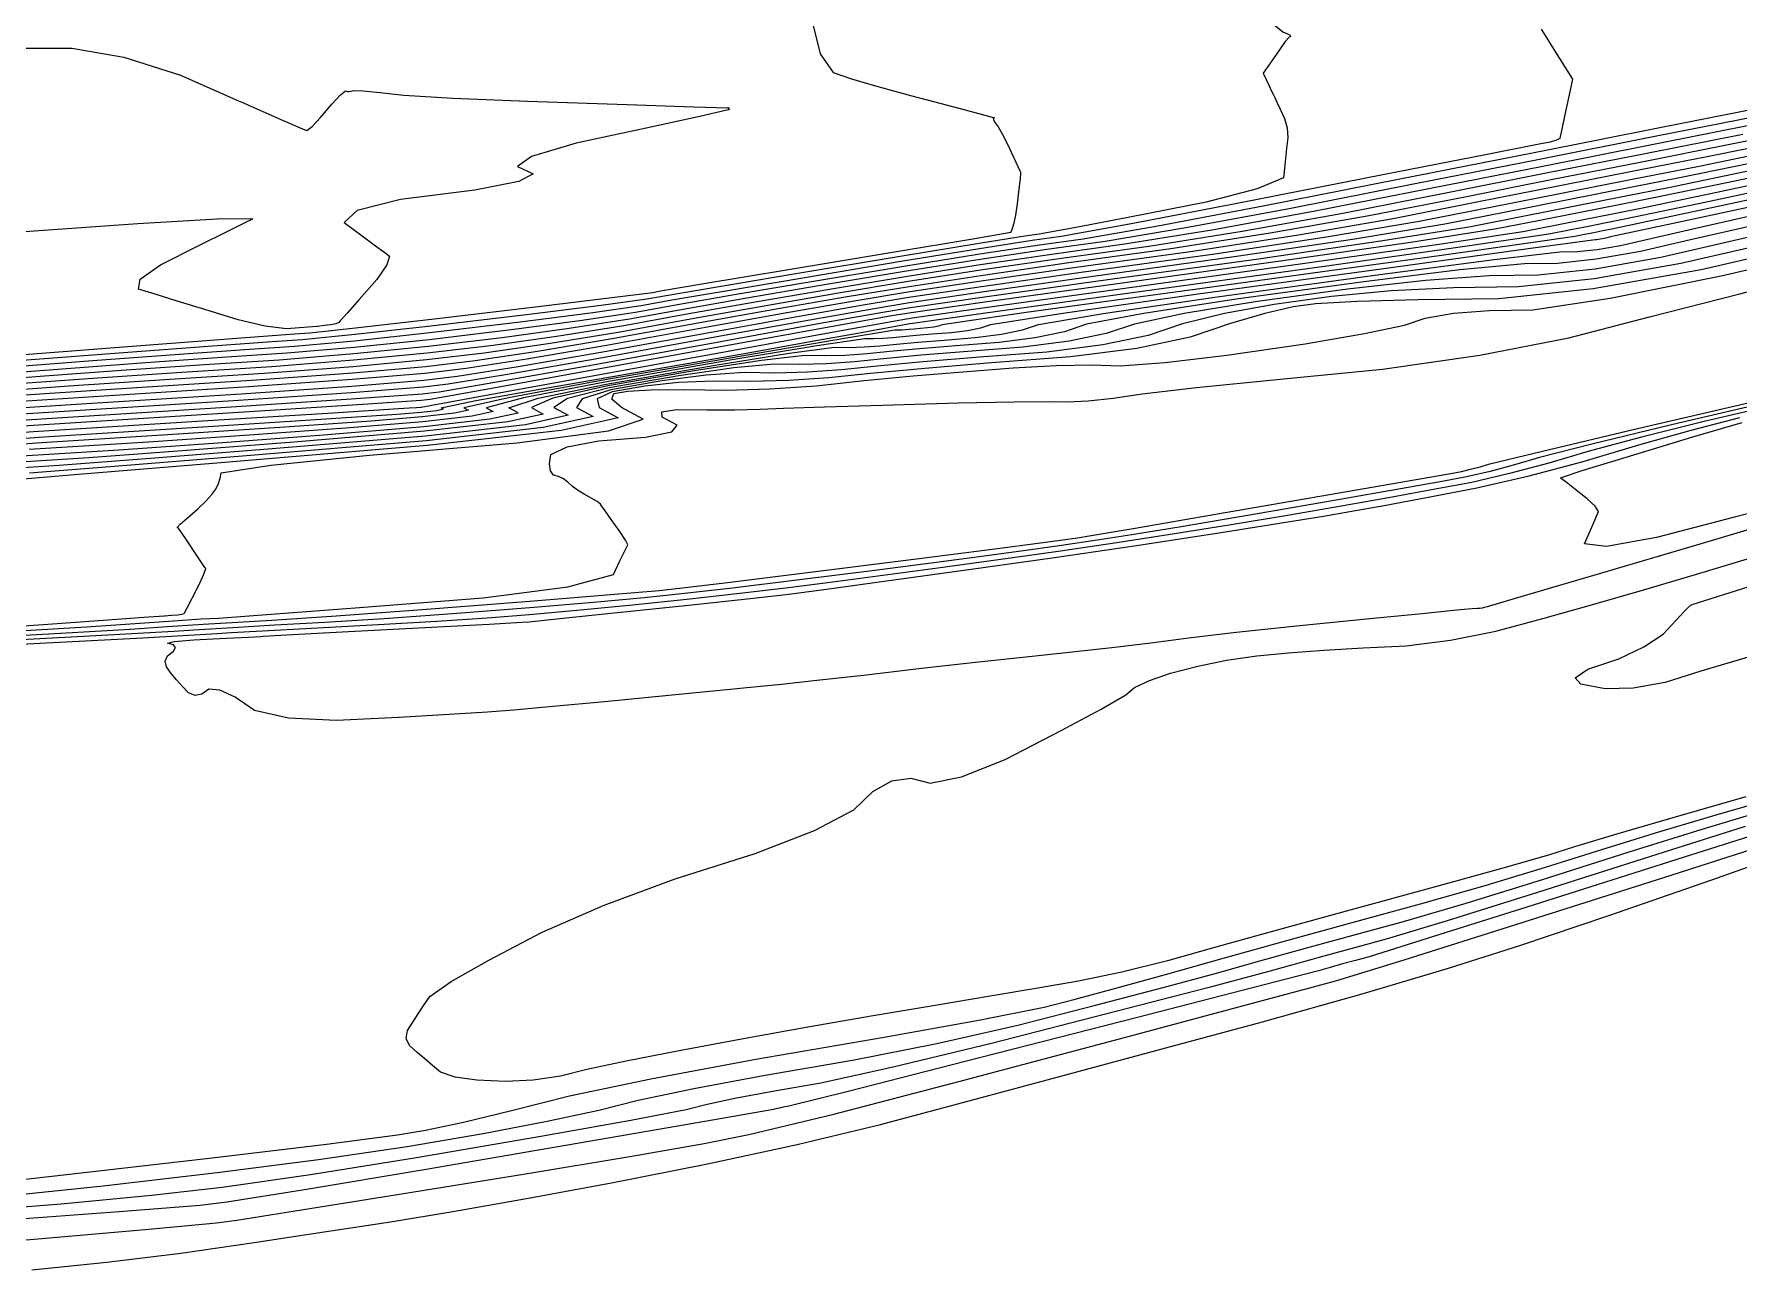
# Model space of a CAD drawing. Header units: inches. Extents: x 1337389 to 1347141, y 407035 to 414577.
# Drawn here: x 1345769 to 1346535, y 408768 to 409323 of the extents above; entities that cross this region are included whole.
import ezdxf

# ---------------------------------------------------------------- set-up
doc = ezdxf.new("R2010")
doc.units = ezdxf.units.IN
doc.header["$MEASUREMENT"] = 0
doc.layers.add('Topo', color=7, linetype='Continuous', lineweight=15, true_color=0x459900)

msp = doc.modelspace()

# ---------------------------------------------------------------- linework, layer by layer
at = {"layer": 'Topo'}
for points, elevation in [([(1346305.016, 409345.5589), (1346318.5459, 409333.903), (1346330.084, 409324.4189), (1346332.1389, 409323.5571), (1346333.2769, 409322.8688), (1346333.4972, 409322.3569), (1346332.8, 409322.02), (1346331.125, 409320.033), (1346328.472, 409316.3959), (1346321.2109, 409305.8228)], 870), ([(1346118.4551, 409329.707), (1346118.5119, 409328.5349), (1346121.9259, 409314.5268), (1346127.795, 409306.1108), (1346136.118, 409303.2849), (1346147.9302, 409299.7809), (1346163.2299, 409295.598), (1346182.019, 409290.7371), (1346194.382, 409287.4369), (1346200.319, 409285.6979), (1346199.8321, 409285.5201), (1346199.9539, 409284.8098), (1346200.6861, 409283.5671), (1346202.029, 409281.7919), (1346203.8631, 409278.5961), (1346206.19, 409273.977), (1346211.828, 409261.895)], 875), ([(1346446.2569, 409325.635), (1346448.0341, 409322.7939), (1346451.203, 409317.7289), (1346460.3251, 409303.15)], 865), ([(1345714.8799, 409309.647), (1345727.1308, 409310.0709), (1345737.642, 409311.1561), (1345742.956, 409312.7799), (1345743.0741, 409314.9429), (1345750.2131, 409316.3791), (1345764.3732, 409317.0869), (1345785.554, 409317.0659), (1345808.8661, 409313.0018), (1345834.3091, 409304.8931), (1345860.4039, 409293.392)], 880), ([(1346321.2109, 409305.8228), (1346323.9091, 409300.098), (1346324.9951, 409297.799), (1346325.8182, 409296.064), (1346326.378, 409294.893), (1346327.3972, 409292.7489), (1346328.8731, 409289.6309), (1346330.807, 409285.5401), (1346331.9309, 409281.2341), (1346332.245, 409276.7139), (1346331.7491, 409271.981), (1346331.2571, 409267.4237), (1346330.77, 409263.044), (1346330.2871, 409258.8411), (1346318.536, 409253.7901), (1346295.5189, 409247.8901), (1346261.2339, 409241.1431), (1346236.2189, 409236.3462), (1346220.4742, 409233.5011), (1346213.9991, 409232.6079), (1346193.453, 409229.308), (1346158.8339, 409223.602), (1346110.143, 409215.4899), (1346074.7899, 409209.555), (1346052.7739, 409205.7949), (1346044.095, 409204.2112), (1346023.549, 409201.4041), (1345991.138, 409197.3742), (1345946.859, 409192.121), (1345912.8279, 409188.332), (1345889.045, 409186.0059), (1345875.5079, 409185.1439), (1345848.7108, 409183.195), (1345808.6541, 409180.1589), (1345755.336, 409176.037)], 870), ([(1346460.3251, 409303.15), (1346459.7199, 409300.369), (1346458.507, 409294.809), (1346456.6861, 409286.4679), (1346455.415, 409280.6409), (1346454.6911, 409277.327), (1346454.517, 409276.5269), (1346453.0183, 409275.7201), (1346450.195, 409274.907), (1346446.0471, 409274.0871), (1346421.224, 409269.199), (1346375.7261, 409260.243), (1346309.5519, 409247.2192), (1346261.0901, 409237.9361), (1346230.3403, 409232.3949), (1346217.301, 409230.5959), (1346193.59, 409226.894), (1346159.2059, 409221.2899), (1346114.1509, 409213.7839), (1346079.5142, 409207.941), (1346055.2973, 409203.76), (1346041.4989, 409201.2421), (1346018.7629, 409197.9581), (1345987.0878, 409193.906), (1345946.4751, 409189.088), (1345912.6531, 409185.446), (1345885.6208, 409182.98), (1345865.3812, 409181.691), (1345835.7839, 409179.5871), (1345796.8309, 409176.667), (1345748.521, 409172.932)], 865), ([(1345860.4039, 409293.392), (1345861.8828, 409292.74), (1345880.5509, 409284.5521), (1345890.3141, 409280.3281), (1345891.1701, 409280.069), (1345893.4889, 409281.9501), (1345897.27, 409285.9701), (1345902.5129, 409292.131), (1345906.2621, 409296.134), (1345908.515, 409297.978), (1345909.2741, 409297.6649), (1345910.13, 409297.5799), (1345911.083, 409297.7241), (1345912.1331, 409298.0971), (1345916.425, 409297.9268), (1345923.959, 409297.2159), (1345934.7359, 409295.9621), (1345956.867, 409294.6339), (1345990.3519, 409293.2319), (1346035.192, 409291.756), (1346065.1701, 409290.789), (1346080.286, 409290.332), (1346080.54, 409290.3842), (1346080.7119, 409290.36), (1346080.803, 409290.2609), (1346080.8111, 409290.0858), (1346080.842, 409289.9612), (1346080.894, 409289.886), (1346080.968, 409289.8611), (1346081.074, 409289.83), (1346081.2102, 409289.7919), (1346081.378, 409289.749), (1346081.2459, 409289.6309), (1346080.8157, 409289.4388), (1346080.086, 409289.1728), (1346068.4149, 409286.571), (1346045.803, 409281.6317), (1346012.2501, 409274.3579), (1345992.254, 409268.4369), (1345985.814, 409263.869), (1345992.9311, 409260.655), (1345986.5508, 409257.1072), (1345966.6749, 409253.2229), (1345933.3009, 409249.0059), (1345913.7311, 409244.192), (1345907.9649, 409238.782), (1345916.0031, 409232.7772), (1345922.0851, 409228.2548), (1345926.2111, 409225.219), (1345928.38, 409223.6661), (1345927.1879, 409219.644), (1345922.636, 409213.1539), (1345914.722, 409204.194), (1345909.2447, 409197.987), (1345906.206, 409194.5331), (1345905.604, 409193.8321), (1345904.2052, 409193.2462), (1345902.0081, 409192.776), (1345899.0139, 409192.42), (1345896.975, 409192.1809), (1345895.8909, 409192.0571), (1345895.634, 409192.041)], 880), ([(1346556.5761, 409292.507), (1346500.317, 409281.382), (1346442.339, 409269.937), (1346382.642, 409258.17), (1346321.225, 409246.0829), (1346273.746, 409237.123), (1346240.2051, 409231.29), (1346220.602, 409228.5841), (1346193.7269, 409224.4799), (1346159.5791, 409218.978), (1346118.158, 409212.0779), (1346084.2391, 409206.327), (1346057.821, 409201.7251), (1346038.904, 409198.273), (1346013.9771, 409194.5109), (1345983.0389, 409190.4381), (1345946.0908, 409186.054), (1345912.4769, 409182.5599), (1345882.198, 409179.9551), (1345855.2541, 409178.2389), (1345822.8571, 409175.9789), (1345785.0079, 409173.1749), (1345741.7059, 409169.827)], 860), ([(1346550.0191, 409287.7748), (1346498.1179, 409277.5121), (1346444.6301, 409266.953), (1346389.5571, 409256.0979), (1346332.8979, 409244.9471), (1346286.4021, 409236.3088), (1346250.0711, 409230.1841), (1346223.904, 409226.5729), (1346193.864, 409222.0671), (1346159.9512, 409216.666), (1346122.166, 409210.3709), (1346088.964, 409204.7132), (1346060.345, 409199.69), (1346036.309, 409195.3041), (1346009.1899, 409191.0639), (1345978.9891, 409186.969), (1345945.706, 409183.02), (1345912.3008, 409179.6741), (1345878.7751, 409176.9289), (1345845.127, 409174.787), (1345809.9301, 409172.3711), (1345773.185, 409169.683), (1345734.8911, 409166.7219)], 855), ([(1346567.491, 409281.1019), (1346530.349, 409273.5788), (1346491.52, 409265.901), (1346451.5049, 409258.002), (1346410.3041, 409249.8809), (1346367.915, 409241.5379), (1346324.3699, 409233.8669), (1346279.667, 409226.867), (1346233.8078, 409220.537), (1346194.275, 409214.8251), (1346161.068, 409209.7299), (1346134.1891, 409205.252), (1346103.1381, 409199.8701), (1346067.9161, 409193.5849), (1346028.523, 409186.3971), (1345994.8311, 409180.7232), (1345966.8411, 409176.5641), (1345944.5529, 409173.9199), (1345911.7739, 409171.0162), (1345868.5051, 409167.8529), (1345814.7462, 409164.429), (1345771.1501, 409161.5479), (1345737.716, 409159.207)], 840), ([(1346543.4619, 409283.0429), (1346495.9191, 409273.6419), (1346446.9219, 409263.9689), (1346396.473, 409254.0259), (1346344.5701, 409243.811), (1346299.0579, 409235.4951), (1346259.9359, 409229.0778), (1346227.2051, 409224.561), (1346194.0009, 409219.6531), (1346160.324, 409214.3541), (1346126.1729, 409208.665), (1346093.688, 409203.099), (1346062.8679, 409197.6549), (1346033.7129, 409192.335), (1346004.404, 409187.617), (1345974.9397, 409183.501), (1345945.322, 409179.9872), (1345912.126, 409176.788), (1345875.352, 409173.904), (1345835, 409171.3339), (1345797.004, 409168.7631), (1345761.3619, 409166.191)], 850), ([(1346536.9059, 409278.311), (1346493.7201, 409269.7719), (1346449.214, 409260.986), (1346403.388, 409251.953), (1346356.2429, 409242.6741), (1346311.714, 409234.681), (1346269.802, 409227.972), (1346230.506, 409222.5488), (1346194.1381, 409217.239), (1346160.6961, 409212.0419), (1346130.1812, 409206.958), (1346098.4131, 409201.484), (1346065.3918, 409195.62), (1346031.118, 409189.3659), (1345999.617, 409184.1698), (1345970.8909, 409180.0329), (1345944.937, 409176.953), (1345911.9501, 409173.9019), (1345871.928, 409170.8781), (1345824.8729, 409167.8819), (1345784.077, 409165.1559), (1345749.539, 409162.6989)], 845), ([(1346560.7869, 409276.3849), (1346523.7919, 409268.8469), (1346489.3209, 409262.0309), (1346453.7971, 409255.0179), (1346417.219, 409247.8089), (1346379.5882, 409240.402), (1346337.026, 409233.0531), (1346289.5329, 409225.761), (1346237.109, 409218.526), (1346194.4121, 409212.411), (1346161.441, 409207.418), (1346138.1959, 409203.546), (1346107.862, 409198.256), (1346070.4389, 409191.5509), (1346025.9269, 409183.428), (1345990.0449, 409177.276), (1345962.792, 409173.096), (1345944.168, 409170.886), (1345911.598, 409168.13), (1345865.0821, 409164.827), (1345804.6191, 409160.9771), (1345758.2232, 409157.9401)], 835), ([(1345732.3688, 409150.724), (1345784.365, 409154.0719), (1345858.2349, 409158.776), (1345911.2471, 409162.3579), (1345943.4, 409164.8191), (1345954.6931, 409166.1589), (1345980.4721, 409170.383), (1346020.736, 409177.49), (1346075.4871, 409187.4811), (1346117.3121, 409195.0281), (1346146.2111, 409200.133), (1346162.1859, 409202.7938), (1346194.686, 409207.5837), (1346243.712, 409214.5021), (1346309.2639, 409223.549), (1346362.3381, 409231.4249), (1346402.9332, 409238.1303), (1346431.05, 409243.664), (1346458.38, 409249.051), (1346484.923, 409254.2912), (1346510.679, 409259.384), (1346547.379, 409266.9511)], 825), ([(1345745.2959, 409154.3321), (1345794.492, 409157.5248), (1345861.6589, 409161.8011), (1345911.423, 409165.2441), (1345943.7839, 409167.8529), (1345958.742, 409169.6281), (1345985.258, 409173.83), (1346023.332, 409180.4591), (1346072.963, 409189.516), (1346112.587, 409196.642), (1346142.2039, 409201.839), (1346161.813, 409205.106), (1346194.549, 409209.9977), (1346240.4108, 409216.5139), (1346299.3979, 409224.6549), (1346349.682, 409232.239), (1346391.26, 409239.2659), (1346424.1349, 409245.7361), (1346456.0891, 409252.034), (1346487.1219, 409258.161), (1346517.236, 409264.1151), (1346554.083, 409271.6681)], 830), ([(1346589.741, 409269.339), (1346533.971, 409257.5159), (1346497.566, 409249.9199), (1346480.5251, 409246.5499), (1346462.9629, 409243.0829), (1346444.8809, 409239.5189), (1346426.2779, 409235.858), (1346387.649, 409229.797), (1346328.9951, 409221.3381), (1346250.315, 409210.4789), (1346194.9598, 409202.756), (1346162.93, 409198.1699), (1346154.2258, 409196.7201), (1346126.761, 409191.7999), (1346080.534, 409183.411), (1346015.5462, 409171.5519), (1345970.8989, 409163.4889), (1345946.5941, 409159.2229), (1345942.6308, 409158.7519), (1345918.657, 409157.0809), (1345874.6719, 409154.2068), (1345810.6761, 409150.1321), (1345761.182, 409146.9869)], 815), ([(1345713.7321, 409141.0221), (1345770.5429, 409144.8989), (1345849.02, 409149.8311), (1345902.9429, 409153.2221), (1345932.3141, 409155.0703), (1345937.131, 409155.3771), (1345940.4421, 409155.5931), (1345942.2459, 409155.7191), (1345942.5449, 409155.7539), (1345966.1128, 409160.0419), (1346012.9499, 409168.5831), (1346083.0579, 409181.3759), (1346131.4859, 409190.1859), (1346158.2341, 409195.0131), (1346163.3029, 409195.8581), (1346195.097, 409200.3419), (1346253.6158, 409208.4671), (1346338.86, 409220.232), (1346400.3051, 409228.9829), (1346437.9509, 409234.7219), (1346451.797, 409237.4471), (1346465.255, 409240.099), (1346478.3261, 409242.68), (1346491.0091, 409245.188), (1346527.2671, 409252.7988), (1346587.0999, 409265.5131)], 810), ([(1345715.7471, 409138.2631), (1345772.8269, 409142.3851), (1345846.7259, 409147.0288), (1345899.649, 409150.43), (1345931.5971, 409152.5868), (1345942.57, 409153.501), (1345949.5512, 409154.2871), (1345952.5389, 409154.9469), (1345951.5341, 409155.48), (1345967.168, 409158.6651), (1345999.4391, 409164.499), (1346048.3468, 409172.985), (1346088.014, 409179.931), (1346118.4399, 409185.337), (1346139.624, 409189.2031), (1346154.2239, 409191.8591), (1346162.2411, 409193.3071), (1346163.6749, 409193.5459), (1346195.2341, 409197.9292), (1346256.917, 409206.455), (1346348.726, 409219.126), (1346412.961, 409228.1699), (1346449.6232, 409233.5861), (1346458.7121, 409235.374), (1346467.5469, 409237.116), (1346476.127, 409238.8099), (1346484.4522, 409240.4562), (1346520.5629, 409248.082), (1346584.4591, 409261.687)], 805), ([(1345719.4419, 409147.116), (1345774.2379, 409150.6201), (1345854.8118, 409155.75), (1345911.0709, 409159.4721), (1345943.0149, 409161.7861), (1345950.643, 409162.691), (1345975.6851, 409166.9359), (1346018.1411, 409174.5209), (1346078.0101, 409185.446), (1346122.036, 409193.4141), (1346150.2191, 409198.4261), (1346162.558, 409200.482), (1346194.8229, 409205.1701), (1346247.0131, 409212.4909), (1346319.1291, 409222.443), (1346374.9939, 409230.6111), (1346414.6061, 409236.994), (1346437.9663, 409241.5919), (1346460.672, 409246.067), (1346482.724, 409250.4201), (1346504.1221, 409254.6521), (1346540.6751, 409262.233)], 820), ([(1346211.828, 409261.895), (1346212.063, 409261.398), (1346212.134, 409261.1628), (1346212.1579, 409260.9399), (1346212.1358, 409260.73), (1346211.8641, 409258.3541), (1346211.3431, 409253.8129), (1346210.572, 409247.1059), (1346209.8371, 409241.9901), (1346209.138, 409238.465), (1346208.4749, 409236.5321), (1346208.0131, 409235.1881), (1346207.752, 409234.4339), (1346207.6911, 409234.2701), (1346190.56, 409231.3131), (1346156.3569, 409225.564), (1346105.0828, 409217.0222), (1346069.7139, 409211.1101), (1346050.25, 409207.8299), (1346046.69, 409207.1799), (1346028.3357, 409204.851), (1345995.1869, 409200.8429), (1345947.2441, 409195.1549), (1345913.004, 409191.217), (1345892.4679, 409189.031), (1345885.635, 409188.5962), (1345861.6379, 409186.803), (1345820.4769, 409183.651), (1345762.1509, 409179.141)], 875), ([(1346581.8181, 409257.861), (1346513.859, 409243.364), (1346477.8959, 409235.7239), (1346473.9279, 409234.9391), (1346469.8381, 409234.1321), (1346465.6278, 409233.3021), (1346461.2959, 409232.45), (1346439.5099, 409229.273), (1346400.2711, 409223.773), (1346343.5782, 409215.948), (1346293.7469, 409209.0799), (1346250.78, 409203.1679), (1346214.6752, 409198.2109), (1346190.0501, 409194.72), (1346176.9039, 409192.693), (1346175.2372, 409192.131), (1346173.0391, 409191.6739), (1346170.3091, 409191.322), (1346167.0479, 409191.074), (1346164.3001, 409190.8489), (1346162.0649, 409190.6448), (1346160.343, 409190.4629), (1346158.692, 409190.3489), (1346157.113, 409190.3038), (1346155.604, 409190.3279), (1346132.9861, 409186.595), (1346089.2578, 409179.1027), (1346024.4201, 409167.8529), (1345981.8939, 409159.982), (1345961.6798, 409155.4899), (1345963.778, 409154.3761), (1345957.537, 409152.998), (1345942.9571, 409151.355), (1345920.039, 409149.4462), (1345883.501, 409146.8379), (1345833.3441, 409143.5298), (1345769.567, 409139.5219), (1345715.915, 409135.3891)], 800), ([(1346587.1601, 409255.74), (1346516.7511, 409240.689), (1346480.168, 409232.8529), (1346477.4111, 409232.2319), (1346475.2541, 409231.7449), (1346473.6961, 409231.3919), (1346472.736, 409231.1709), (1346471.8851, 409231.021), (1346471.1401, 409230.942), (1346470.5019, 409230.9329), (1346440.417, 409226.8562), (1346380.8842, 409218.71), (1346291.904, 409206.4949), (1346231.1109, 409197.8559), (1346198.5049, 409192.7909), (1346194.0859, 409191.3011), (1346188.2591, 409190.0892), (1346181.0219, 409189.155), (1346172.3761, 409188.4991), (1346165.0899, 409187.9012), (1346159.164, 409187.3597), (1346154.5979, 409186.877), (1346150.222, 409186.5758), (1346146.0339, 409186.4582), (1346142.0349, 409186.521), (1346120.547, 409183.2979), (1346081.5691, 409176.788), (1346025.1011, 409166.9899), (1345988.5199, 409159.894), (1345971.8249, 409155.499), (1345975.016, 409153.805), (1345965.523, 409151.708), (1345943.3438, 409149.2091), (1345908.48, 409146.306), (1345867.3532, 409143.2469), (1345819.9622, 409140.0308), (1345766.3071, 409136.6593)], 795), ([(1346584.56, 409242.2929), (1346533.1112, 409230.606), (1346499.967, 409222.9841), (1346470.526, 409217.8049), (1346444.7899, 409215.068), (1346422.7571, 409214.7739), (1346394.2081, 409212.676), (1346359.1439, 409208.773), (1346317.564, 409203.065), (1346285.6191, 409197.8349), (1346263.3091, 409193.083), (1346250.634, 409188.8099), (1346233.917, 409185.3327), (1346213.1589, 409182.6541), (1346188.359, 409180.773), (1346167.4601, 409179.056), (1346150.461, 409177.5059), (1346137.364, 409176.1199), (1346124.8099, 409175.2579), (1346112.797, 409174.9181), (1346101.327, 409175.1001), (1346083.229, 409173.4079), (1346058.5018, 409169.8421), (1346027.1459, 409164.4021), (1346008.399, 409159.6299), (1346002.2611, 409155.5269), (1346008.7329, 409152.0921), (1345989.4799, 409147.8398), (1345944.5039, 409142.771), (1345873.8041, 409136.8842), (1345818.9078, 409132.472), (1345779.815, 409129.5341), (1345756.5271, 409128.0701)], 780), ([(1346549.7249, 409239.1369), (1346513.3061, 409230.8681), (1346490.89, 409225.7131), (1346470.9791, 409222.21), (1346453.5732, 409220.359), (1346438.6719, 409220.1608), (1346409.611, 409217.403), (1346366.3911, 409212.0849), (1346309.0109, 409204.209), (1346267.4501, 409197.8422), (1346241.7081, 409192.9859), (1346231.7849, 409189.6402), (1346218.698, 409186.9181), (1346202.4471, 409184.8209), (1346183.0311, 409183.3481), (1346166.6701, 409182.0041), (1346153.3619, 409180.7899), (1346143.1091, 409179.7059), (1346133.2801, 409179.0299), (1346123.8761, 409178.7637), (1346114.8967, 409178.907), (1346095.6679, 409176.705), (1346066.1911, 409172.1571), (1346026.4641, 409165.2652), (1346001.7731, 409159.7181), (1345992.116, 409155.5181), (1345997.494, 409152.663), (1345981.494, 409149.13), (1345944.117, 409144.9169), (1345885.3629, 409140.025), (1345835.0558, 409136.0627), (1345793.197, 409133.0333), (1345759.787, 409130.9328)], 785), ([(1345895.634, 409192.041), (1345881.9871, 409190.9852), (1345872.4579, 409192.1581), (1345860.2229, 409195.0319), (1345845.283, 409199.6069), (1345832.8431, 409203.4301), (1345822.904, 409206.5011), (1345815.466, 409208.8202), (1345816.2801, 409213.24), (1345825.345, 409219.7611), (1345842.6619, 409228.3828), (1345855.3601, 409234.701), (1345863.4399, 409238.716), (1345866.901, 409240.4279), (1345850.8201, 409240.2441), (1345815.197, 409238.1641), (1345760.0311, 409234.1867)], 880), ([(1345763.0469, 409133.7961), (1345806.58, 409136.5321), (1345851.2042, 409139.655), (1345896.921, 409143.165), (1345943.7309, 409147.063), (1345973.509, 409150.4191), (1345986.2551, 409153.234), (1345981.9699, 409155.508), (1345995.146, 409159.8061), (1346025.7831, 409166.1271), (1346073.88, 409174.4731), (1346108.1081, 409180.0009), (1346128.466, 409182.714), (1346134.955, 409182.6111), (1346141.7511, 409182.8032), (1346148.8541, 409183.291), (1346156.2629, 409184.0749), (1346165.8801, 409184.953), (1346177.7038, 409185.923), (1346191.7341, 409186.988), (1346203.478, 409188.5039), (1346212.936, 409190.47), (1346220.1071, 409192.888), (1346249.2799, 409197.8489), (1346300.4571, 409205.3521), (1346373.638, 409215.3981), (1346425.0141, 409222.1291), (1346454.5869, 409225.547), (1346462.3559, 409225.6512), (1346471.4319, 409226.6159), (1346481.813, 409228.4421), (1346493.5009, 409231.13), (1346512.4889, 409235.4411), (1346538.7789, 409241.3759)], 790), ([(1345748.736, 409056.484), (1345772.575, 409058.0799), (1345799.6411, 409060.0291), (1345817.8089, 409061.334), (1345827.0799, 409061.997), (1345827.454, 409062.016), (1345828.597, 409062.099), (1345830.5071, 409062.245), (1345833.187, 409062.4539), (1345835.02, 409062.692), (1345836.008, 409062.958), (1345836.151, 409063.2521), (1345837.336, 409065.5731), (1345839.564, 409069.9209), (1345842.8349, 409076.295), (1345844.8893, 409080.7248), (1345845.7239, 409083.2109), (1345845.341, 409083.7521), (1345843.8221, 409085.999), (1345841.1679, 409089.952), (1345837.3781, 409095.6111), (1345834.7401, 409099.4431), (1345833.2531, 409101.447), (1345832.918, 409101.6239), (1345834.2668, 409103.1022), (1345837.302, 409105.882), (1345842.0211, 409109.9619), (1345845.7459, 409113.4979), (1345848.4759, 409116.491), (1345850.2121, 409118.94), (1345851.4719, 409121.3749), (1345852.2561, 409123.7951), (1345852.564, 409126.2009), (1345874.9179, 409129.6491), (1345919.315, 409134.139), (1345985.758, 409139.671), (1346026.8029, 409145.084), (1346042.4489, 409150.3789), (1346032.697, 409155.5549), (1346028.2771, 409159.366), (1346029.1899, 409161.814), (1346035.4339, 409162.8971), (1346045.9111, 409163.5188), (1346060.62, 409163.6788), (1346079.5609, 409163.3771), (1346099.398, 409163.9389), (1346120.1301, 409165.3642), (1346141.758, 409167.6509), (1346163.7461, 409169.7509), (1346186.091, 409171.662), (1346208.796, 409173.3842), (1346228.158, 409174.403), (1346244.1778, 409174.717), (1346256.8561, 409174.3259), (1346277.068, 409175.7868), (1346304.8151, 409179.1001), (1346340.096, 409184.2651), (1346366.7341, 409188.7709), (1346384.7281, 409192.6178), (1346394.077, 409195.8061), (1346406.8039, 409198.018), (1346422.9068, 409199.2539), (1346442.3879, 409199.513), (1346477.151, 409204.6938), (1346527.197, 409214.797), (1346592.5261, 409229.8211)], 765), ([(1346572.7209, 409230.083), (1346518.1199, 409217.526), (1346469.6209, 409208.9939), (1346427.2229, 409204.4861), (1346390.9261, 409204.0019), (1346363.4021, 409203.223), (1346344.6501, 409202.148), (1346334.6711, 409200.7779), (1346321.9578, 409197.8222), (1346306.5118, 409193.2789), (1346288.333, 409187.149), (1346264.357, 409182.1631), (1346234.5839, 409178.32), (1346199.0138, 409175.622), (1346169.0391, 409173.1601), (1346144.6589, 409170.9359), (1346125.875, 409168.9489), (1346107.868, 409167.7119), (1346090.6398, 409167.2239), (1346074.189, 409167.4861), (1346058.3501, 409166.8149), (1346043.123, 409165.2121), (1346028.5079, 409162.6761), (1346021.651, 409159.4541), (1346022.5521, 409155.545), (1346031.21, 409150.95), (1346005.4521, 409145.2609), (1345945.278, 409138.4791), (1345850.687, 409130.6029), (1345786.611, 409125.2881), (1345753.0509, 409122.5361)], 770), ([(1346552.9161, 409230.3441), (1346509.0429, 409220.2548), (1346470.074, 409213.399), (1346436.0058, 409209.7771), (1346406.8411, 409209.3879), (1346378.805, 409207.9489), (1346351.8971, 409205.4609), (1346326.117, 409201.9219), (1346303.7891, 409197.828), (1346284.9111, 409193.1811), (1346269.4841, 409187.9789), (1346249.1369, 409183.7481), (1346223.8709, 409180.487), (1346193.686, 409178.197), (1346168.2491, 409176.1079), (1346147.5599, 409174.2209), (1346131.6202, 409172.5349), (1346116.3389, 409171.4851), (1346101.7181, 409171.0708), (1346087.7581, 409171.2933), (1346070.789, 409170.1119), (1346050.8119, 409167.5271), (1346027.8269, 409163.5391), (1346015.0248, 409159.5419), (1346012.406, 409155.536), (1346019.9711, 409151.5209), (1345997.4661, 409146.5509), (1345944.891, 409140.6251), (1345862.2451, 409133.743), (1345802.76, 409128.8801), (1345766.4331, 409126.0351)], 775), ([(1345764.5639, 409055.2911), (1345792.1548, 409057.009), (1345814.0149, 409058.583), (1345831.177, 409059.7688), (1345843.6411, 409060.5669), (1345851.4071, 409060.9791), (1345875.1281, 409062.6999), (1345914.8041, 409065.73), (1345970.434, 409070.0688), (1346008.5061, 409074.999), (1346029.0182, 409080.5191), (1346031.9721, 409086.629), (1346034.0349, 409090.885), (1346035.2077, 409093.287), (1346035.4893, 409093.8339), (1346034.3941, 409096.0109), (1346031.924, 409099.816), (1346028.0781, 409105.2499), (1346025.3461, 409109.1241), (1346023.7272, 409111.4391), (1346023.221, 409112.1939), (1346021.7431, 409113.3009), (1346019.2909, 409114.76), (1346015.8669, 409116.5711), (1346012.9381, 409118.384), (1346010.5028, 409120.198), (1346008.5619, 409122.013), (1346006.504, 409123.4549), (1346004.329, 409124.525), (1346002.037, 409125.2212), (1346000.692, 409127.1159), (1346000.2948, 409130.2099), (1346000.845, 409134.502), (1346008.2271, 409137.9478), (1346022.441, 409140.547), (1346043.487, 409142.2991), (1346055.2418, 409144.675), (1346057.7061, 409147.675), (1346050.879, 409151.299), (1346050.8161, 409153.6511), (1346057.516, 409154.7319), (1346070.9811, 409154.543), (1346083.4669, 409154.5709), (1346094.975, 409154.817), (1346105.5041, 409155.2821), (1346123.8579, 409155.907), (1346150.0359, 409156.692), (1346184.0399, 409157.6391), (1346209.2329, 409158.1919), (1346225.6159, 409158.352), (1346233.1891, 409158.1191), (1346242.566, 409158.597), (1346253.7459, 409159.7858), (1346266.729, 409161.687), (1346291.2351, 409164.5018), (1346327.2621, 409168.232), (1346374.8109, 409172.8759), (1346418.596, 409179.0969), (1346458.6189, 409186.894), (1346494.877, 409196.267), (1346534.9709, 409206.5929), (1346578.901, 409217.8731)], 760), ([(1345734.359, 409051.6177), (1345780.3919, 409054.098), (1345811.7351, 409055.9379), (1345828.3891, 409057.1371), (1345844.544, 409058.203), (1345860.2008, 409059.138), (1345875.36, 409059.9411), (1345902.292, 409061.7891), (1345940.9979, 409064.6819), (1345991.4759, 409068.62), (1346027.6892, 409071.5151), (1346049.6372, 409073.369), (1346057.3178, 409074.18), (1346079.152, 409076.829), (1346115.1381, 409081.3139), (1346165.2759, 409087.6362), (1346200.576, 409092.107), (1346221.0371, 409094.7271), (1346226.659, 409095.495), (1346232.192, 409096.28), (1346237.6341, 409097.0831), (1346242.987, 409097.9038), (1346263.6701, 409101.411), (1346299.6841, 409107.6042), (1346351.029, 409116.484), (1346386.5879, 409122.6569), (1346406.361, 409126.1228), (1346410.3491, 409126.8829), (1346414.475, 409127.831), (1346418.741, 409128.9661), (1346423.1451, 409130.2901), (1346446.7421, 409135.9999), (1346489.5302, 409146.0971), (1346551.5099, 409160.5811)], 755), ([(1346552.904, 409159.01), (1346504.838, 409147.7769), (1346469.0291, 409139.1579), (1346445.4778, 409133.1519), (1346434.1849, 409129.7599), (1346423.2478, 409126.8488), (1346412.6679, 409124.419), (1346402.4441, 409122.4711), (1346382.91, 409118.9721), (1346354.0671, 409113.924), (1346315.915, 409107.3261), (1346285.266, 409102.128), (1346262.121, 409098.33), (1346246.4791, 409095.9321)], 750), ([(1346554.2981, 409157.4389), (1346520.145, 409149.4582), (1346491.3159, 409142.3167), (1346467.8111, 409136.0149), (1346449.629, 409130.554), (1346432.021, 409125.8669), (1346414.9871, 409121.955), (1346398.526, 409118.8178), (1346379.233, 409115.288), (1346357.1059, 409111.3639), (1346332.1459, 409107.047), (1346306.8621, 409102.8452), (1346281.2549, 409098.756), (1346255.324, 409094.7811), (1346228.9569, 409090.8909), (1346202.1552, 409087.0849), (1346174.9162, 409083.365), (1346150.1041, 409080.045), (1346127.7189, 409077.1271), (1346107.7609, 409074.6101), (1346085.8409, 409072.0219), (1346061.9599, 409069.363), (1346036.1181, 409066.6331), (1346012.5492, 409064.3189), (1345991.254, 409062.419), (1345972.232, 409060.935), (1345949.569, 409059.4181), (1345923.266, 409057.8658), (1345893.323, 409056.2799), (1345871.2799, 409055.073), (1345857.1369, 409054.245), (1345850.8959, 409053.795), (1345817.4809, 409051.9919), (1345756.8927, 409048.8361)], 745), ([(1346551.24, 409104.1379), (1346518.5889, 409094.484), (1346470.838, 409080.386), (1346438.612, 409070.88), (1346421.9131, 409065.9669), (1346420.738, 409065.6471), (1346419.5951, 409065.4172), (1346418.4819, 409065.2782), (1346417.4011, 409065.2289), (1346415.0989, 409065.047), (1346411.5761, 409064.7311), (1346406.833, 409064.2831), (1346392.6951, 409062.893), (1346369.162, 409060.561), (1346336.2341, 409057.2871), (1346309.0459, 409054.4139), (1346287.597, 409051.942), (1346271.8869, 409049.8699), (1346254.4582, 409047.7642), (1346235.31, 409045.6239), (1346214.444, 409043.4511), (1346191.838, 409040.9919), (1346167.4949, 409038.2461), (1346141.4134, 409035.2139), (1346120.425, 409032.8329), (1346104.53, 409031.1028), (1346093.729, 409030.0251), (1346076.8819, 409028.3711), (1346053.9892, 409026.1402), (1346025.0501, 409023.3329), (1346001.8119, 409021.157), (1345984.2738, 409019.611), (1345972.4359, 409018.696), (1345955.1931, 409017.6009), (1345932.542, 409016.3249), (1345904.4851, 409014.8689), (1345882.87, 409015.8911), (1345867.697, 409019.3909), (1345858.9651, 409025.369), (1345852.0929, 409028.582), (1345847.08, 409029.031), (1345843.9271, 409026.715), (1345840.8939, 409026.1438), (1345837.982, 409027.3189), (1345835.1911, 409030.2371), (1345832.5939, 409033.157), (1345830.191, 409036.0781), (1345827.9809, 409038.9999), (1345827.4031, 409041.641), (1345828.455, 409044.001), (1345831.1391, 409046.0798), (1345832.0309, 409047.715), (1345831.1291, 409048.9069), (1345828.436, 409049.6549), (1345831.4949, 409050.404), (1345840.3081, 409051.152), (1345854.8741, 409051.9011), (1345864.93, 409052.425), (1345870.476, 409052.7241), (1345871.512, 409052.7989), (1345884.6469, 409053.508), (1345909.883, 409054.851), (1345947.219, 409056.828), (1345973.2081, 409058.2319), (1345987.8489, 409059.0619), (1345991.1418, 409059.319), (1346004.979, 409060.72), (1346029.3592, 409063.266), (1346064.2811, 409066.9549), (1346089.186, 409069.6192), (1346104.0717, 409071.2579), (1346108.94, 409071.8719), (1346124.8682, 409074.0142), (1346151.855, 409077.6831), (1346189.9021, 409082.881), (1346227.3401, 409088.196), (1346264.169, 409093.6301), (1346300.3892, 409099.1819), (1346328.459, 409103.5619), (1346348.3771, 409106.7693), (1346360.145, 409108.804), (1346375.555, 409111.603), (1346394.6088, 409115.1651), (1346417.3062, 409119.4909), (1346440.7942, 409124.8848), (1346465.0728, 409131.3481), (1346490.143, 409138.8782), (1346513.6031, 409145.4749), (1346535.4531, 409151.138)], 740), ([(1346558.7738, 409112.932), (1346533.117, 409106.3189), (1346498.0821, 409097.2021), (1346475.6119, 409093.178), (1346465.7069, 409094.2471), (1346468.3671, 409100.41), (1346470.299, 409104.9089), (1346471.5021, 409107.7429), (1346471.977, 409108.913), (1346470.4261, 409111.173), (1346466.849, 409114.5251), (1346461.2449, 409118.968), (1346457.378, 409122.031), (1346455.2479, 409123.7119), (1346454.8539, 409124.0129), (1346464.588, 409127.217), (1346484.4522, 409133.3229), (1346514.4431, 409142.3321), (1346536.5461, 409148.8309)], 735), ([(1346246.4791, 409095.9321), (1346230.5752, 409093.5861), (1346214.4068, 409091.29), (1346197.9761, 409089.0457), (1346175.3401, 409086.076), (1346146.4981, 409082.382), (1346111.4502, 409077.9618), (1346082.4969, 409074.426), (1346059.6391, 409071.772), (1346042.877, 409070.0011), (1346020.119, 409067.917), (1345991.3651, 409065.5189), (1345956.6149, 409062.8089), (1345925.9311, 409060.6031), (1345899.313, 409058.9029), (1345876.7621, 409057.709), (1345857.912, 409056.6381), (1345842.7631, 409055.6909), (1345831.3161, 409054.867), (1345796.2199, 409052.9059), (1345737.477, 409049.808)], 750), ([(1346538.284, 408980.6618), (1346505.3309, 408971.183), (1346479.6301, 408963.6771), (1346461.1798, 408958.1428), (1346449.983, 408954.5829), (1346429.5009, 408948.6719), (1346399.7341, 408940.41), (1346360.683, 408929.7981), (1346327.4171, 408920.6861), (1346299.9329, 408913.0741), (1346278.2341, 408906.962), (1346257.6548, 408901.8532), (1346238.196, 408897.7463), (1346219.8579, 408894.64), (1346198.353, 408891.0061), (1346173.682, 408886.8421), (1346145.846, 408882.149), (1346117.3801, 408877.1921), (1346088.2849, 408871.9699), (1346058.5601, 408866.483), (1346034.801, 408861.8269), (1346017.0061, 408858), (1346005.1771, 408855.004), (1345992.9999, 408853.2151), (1345980.4759, 408852.634), (1345967.605, 408853.2599), (1345957.8441, 408854.6651), (1345951.1941, 408856.85), (1345947.6549, 408859.813), (1345944.1621, 408862.7898), (1345940.7171, 408865.7819), (1345937.318, 408868.7881), (1345935.8641, 408872.053), (1345936.3551, 408875.5759), (1345938.79, 408879.3581), (1345941.2769, 408883.1562), (1345943.8159, 408886.972), (1345946.406, 408890.8041), (1345956.1291, 408897.5491), (1345972.9852, 408907.2061), (1345996.973, 408919.7752), (1346024.9221, 408931.956), (1346056.832, 408943.75), (1346092.703, 408955.1551), (1346119.455, 408965.5021), (1346137.089, 408974.789), (1346145.6031, 408983.0179), (1346154.1649, 408987.749), (1346162.7761, 408988.9818), (1346171.435, 408986.718), (1346185.578, 408989.5279), (1346205.203, 408997.413), (1346230.311, 409010.3738), (1346248.3661, 409020.0749), (1346259.3679, 409026.5169), (1346263.316, 409029.7), (1346270.03, 409032.908), (1346279.5121, 409036.14), (1346291.7598, 409039.3971), (1346304.68, 409042.019), (1346318.2721, 409044.0039), (1346332.5361, 409045.3531), (1346348.4952, 409046.544), (1346366.1499, 409047.5769), (1346385.5, 409048.452), (1346405.4029, 409050.946), (1346425.8601, 409055.0571), (1346446.8711, 409060.7882), (1346468.823, 409066.9539), (1346491.7178, 409073.5551), (1346515.5559, 409080.5931), (1346538.9171, 409087.618)], 745), ([(1346541.7899, 409044.19), (1346518.044, 409037.0259), (1346501.9709, 409032.062), (1346487.6211, 409029.4399), (1346474.9929, 409029.159), (1346464.087, 409031.218), (1346461.4789, 409034.162), (1346467.167, 409037.9911), (1346481.152, 409042.705), (1346492.4259, 409047.9551), (1346500.9879, 409053.742), (1346506.8381, 409060.0639), (1346510.9599, 409064.3891), (1346513.355, 409066.7181), (1346514.023, 409067.049), (1346528.341, 409071.6041), (1346556.309, 409080.382)], 750), ([(1345728.6999, 408804.7111), (1345777.7899, 408810.252), (1345848.5802, 408818.361), (1345899.9613, 408824.4899), (1345931.933, 408828.6371), (1345944.496, 408830.8041), (1345961.5659, 408834.4511), (1345983.1412, 408839.577), (1346009.2211, 408846.1831), (1346045.8639, 408853.89), (1346093.0681, 408862.7), (1346150.8329, 408872.6109), (1346194.028, 408880.4189), (1346222.6529, 408886.1239), (1346236.708, 408889.7251), (1346254.924, 408894.617), (1346277.3, 408900.7998), (1346303.837, 408908.274), (1346331.7979, 408916.048), (1346361.184, 408924.121), (1346391.995, 408932.494), (1346420.985, 408940.7631), (1346448.1532, 408948.9269), (1346473.4989, 408956.986), (1346499.078, 408964.8569), (1346524.89, 408972.5381), (1346550.934, 408980.029)], 740), ([(1346537.976, 408967.216), (1346498.137, 408954.6719), (1346444.493, 408937.615), (1346403.9519, 408924.945), (1346376.5171, 408916.6629), (1346362.186, 408912.7679), (1346348.518, 408909.0128), (1346335.5121, 408905.3979), (1346323.1691, 408901.9209), (1346296.3038, 408894.8279), (1346254.9161, 408884.1202), (1346199.0059, 408869.7939), (1346154.7809, 408859.0509), (1346122.2411, 408851.8911), (1346101.387, 408848.313), (1346084.3451, 408845.1319), (1346071.116, 408842.35), (1346061.7011, 408839.965), (1346036.8001, 408835.163), (1345996.415, 408827.944), (1345940.544, 408818.308), (1345892.747, 408810.6761), (1345853.023, 408805.0469), (1345821.3719, 408801.4209), (1345780.702, 408797.6139), (1345731.0149, 408793.6271)], 730), ([(1346557.4248, 408968.3959), (1346510.4563, 408953.515), (1346442.663, 408931.959), (1346395.436, 408917.036), (1346368.7779, 408908.747), (1346362.6869, 408907.0922), (1346356.877, 408905.496), (1346351.3498, 408903.9589), (1346346.1041, 408902.4821), (1346316.9941, 408894.9339), (1346264.02, 408881.3171), (1346187.1821, 408861.6301), (1346135.157, 408848.3681), (1346107.9449, 408841.531), (1346105.546, 408841.1191), (1346103.5861, 408840.7532), (1346102.0639, 408840.433), (1346100.9809, 408840.1592), (1346074.4168, 408835.5191), (1346022.3739, 408826.5141), (1345944.85, 408813.144), (1345889.14, 408803.7691), (1345855.244, 408798.3889), (1345843.162, 408797.0049), (1345806.703, 408794.066), (1345745.867, 408789.5709)], 725), ([(1345754.7011, 408801.1629), (1345799.5809, 408805.8359), (1345850.8009, 408811.704), (1345896.3541, 408817.5831), (1345936.2392, 408823.473), (1345970.456, 408829.3741), (1345999.1832, 408834.8069), (1346022.421, 408839.771), (1346040.169, 408844.2661), (1346065.1038, 408849.511), (1346097.227, 408855.506), (1346136.5372, 408862.2508), (1346174.4049, 408869.735), (1346210.8301, 408877.9591), (1346245.812, 408886.9218), (1346275.6138, 408894.7229), (1346300.235, 408901.3611), (1346319.6741, 408906.836), (1346340.158, 408912.5311), (1346361.685, 408918.4449), (1346384.256, 408924.5789), (1346412.469, 408932.8537), (1346446.323, 408943.2711), (1346485.8181, 408955.829), (1346518.527, 408966.0368), (1346544.449, 408973.892)], 735), ([(1345695.857, 408775.8712), (1345768.6029, 408781.8239), (1345820.149, 408786.2339), (1345850.493, 408789.101), (1345859.637, 408790.426), (1345885.8391, 408794.5471), (1345929.1, 408801.466), (1345989.42, 408811.183), (1346036.327, 408818.9742), (1346069.822, 408824.8412), (1346089.905, 408828.7821), (1346128.0909, 408838.0351), (1346184.3809, 408852.602), (1346258.7741, 408872.481), (1346311.8951, 408886.6821), (1346343.743, 408895.2072), (1346354.3199, 408898.0541), (1346384.6579, 408907.3719), (1346434.7571, 408923.1589), (1346504.617, 408945.416), (1346554.5139, 408961.4329)], 720), ([(1345767.521, 408768.0081), (1345801.1541, 408771.4541), (1345834.4909, 408775.569), (1345867.5342, 408780.3539), (1345898.939, 408785.0541), (1345928.7081, 408789.671), (1345956.84, 408794.2021), (1345989.9829, 408800.047), (1346028.138, 408807.205), (1346071.3049, 408815.675), (1346111.648, 408824.4131), (1346149.1672, 408833.4172), (1346183.8631, 408842.6879), (1346224.0361, 408853.458), (1346269.688, 408865.7251), (1346320.8189, 408879.4899), (1346365.7659, 408892.1272), (1346404.531, 408903.6361), (1346437.1121, 408914.0158), (1346476.5821, 408927.2339), (1346522.9388, 408943.2899), (1346576.1831, 408962.1831)], 715)]:
    msp.add_lwpolyline(points, dxfattribs=dict(at, elevation=elevation))

doc.saveas('drawing.dxf')
